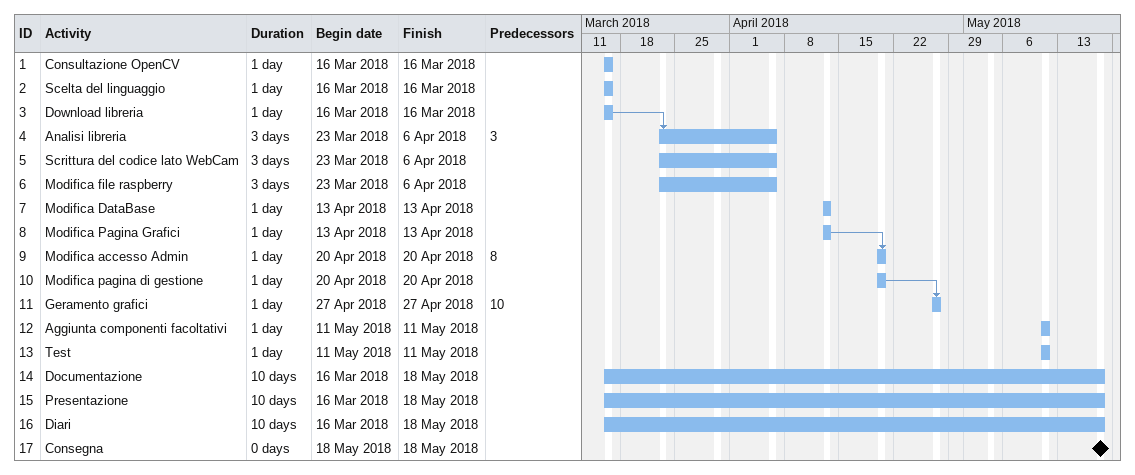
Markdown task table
| ID | Task | Duration | Start | Finish | Predecessors |
|---|---|---|---|---|---|
| 1 | Consultazione OpenCV | 1d | 2018-03-16 | 2018-03-16 |  |
| 2 | Scelta del linguaggio | 1d | 2018-03-16 | 2018-03-16 |  |
| 3 | Download libreria | 1d | 2018-03-16 | 2018-03-16 |  |
| 4 | Analisi libreria | 3d | 2018-03-23 | 2018-04-06 | 3 |
| 5 | Scrittura del codice lato WebCam | 3d | 2018-03-23 | 2018-04-06 |  |
| 6 | Modifica file raspberry | 3d | 2018-03-23 | 2018-04-06 |  |
| 7 | Modifica DataBase | 1d | 2018-04-13 | 2018-04-13 |  |
| 8 | Modifica Pagina Grafici | 1d | 2018-04-13 | 2018-04-13 |  |
| 9 | Modifica accesso Admin | 1d | 2018-04-20 | 2018-04-20 | 8 |
| 10 | Modifica pagina di gestione | 1d | 2018-04-20 | 2018-04-20 |  |
| 11 | Geramento grafici | 1d | 2018-04-27 | 2018-04-27 | 10 |
| 12 | Aggiunta componenti facoltativi | 1d | 2018-05-11 | 2018-05-11 |  |
| 13 | Test | 1d | 2018-05-11 | 2018-05-11 |  |
| 14 | Documentazione | 10d | 2018-03-16 | 2018-05-18 |  |
| 15 | Presentazione | 10d | 2018-03-16 | 2018-05-18 |  |
| 16 | Diari | 10d | 2018-03-16 | 2018-05-18 |  |
| 17 | Consegna | 0d | 2018-05-18 | 2018-05-18 |  |
